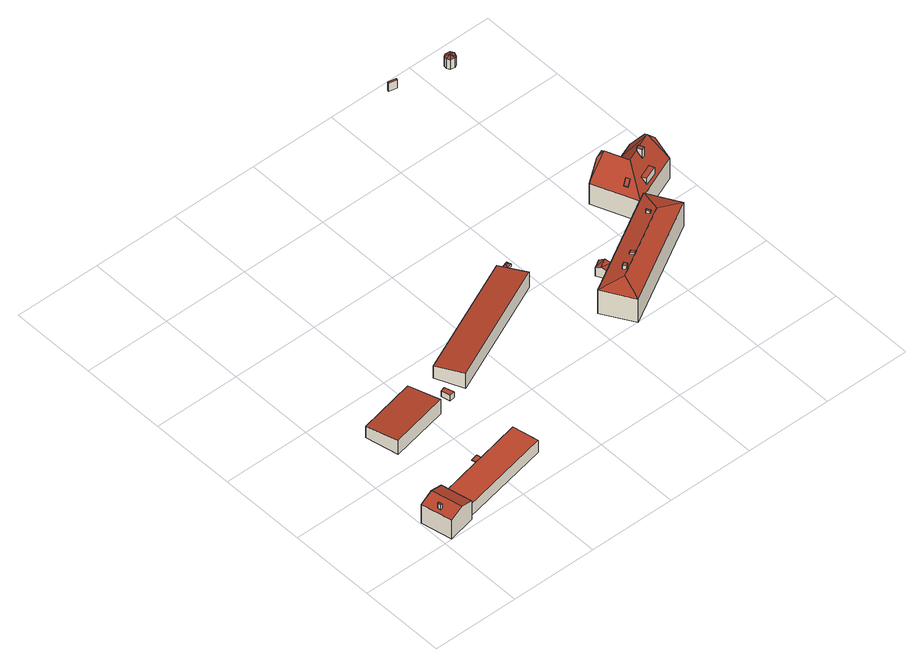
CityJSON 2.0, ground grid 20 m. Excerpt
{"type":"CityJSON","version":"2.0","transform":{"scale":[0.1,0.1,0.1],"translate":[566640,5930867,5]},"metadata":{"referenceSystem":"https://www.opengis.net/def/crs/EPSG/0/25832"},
"CityObjects":{
"building1":{"type":"Building","attributes":{"Grundfläche 2D":"179.912258","Grundhöhe NN":"5.294"},"children":["building1-1","building1-2"],"geometry":[{"type":"Solid","lod":"3","boundaries":[[[[0,1,2,3,4,5]],[[6,1,0,7]],[[8,9,10,11,12,13]],[[10,9,14,15]],[[11,10,15,16]],[[13,12,11,16,17,8]],[[9,8,17,14]],[[5,4,3,18,19]],[[7,0,5,19,20]],[[6,7,20,21]],[[3,2,1,6,21,18]],[[20,19,18,21]],[[16,15,14,17]]]],"semantics":{"surfaces":[{"type":"RoofSurface"},{"type":"WallSurface"},{"type":"GroundSurface"}],"values":[[0,0,0,1,1,1,1,1,1,1,1,2,2]]}}]},
"building1-1":{"type":"BuildingInstallation","parents":["building1"],"geometry":[{"type":"MultiSurface","lod":"3","boundaries":[[[22,23,24,25]],[[25,24,26,27]],[[22,25,27,28]],[[23,22,28,29]],[[24,23,29,26]]],"semantics":{"surfaces":[{"type":"RoofSurface"},{"type":"WallSurface"}],"values":[0,1,1,1,1]}}]},
"building1-2":{"type":"BuildingInstallation","parents":["building1"],"geometry":[{"type":"MultiSurface","lod":"3","boundaries":[[[30,13,12,31]],[[32,33,12,13]],[[33,34,31,12]],[[34,35,30,31]],[[35,32,13,30]],[[32,35,34,33]]],"semantics":{"surfaces":[{"type":"RoofSurface"},{"type":"WallSurface"},{"type":"OuterCeilingSurface"}],"values":[0,1,1,1,1,2]}}]},
"building2":{"type":"Building","attributes":{"Grundfläche 2D":"106.367407","Grundhöhe NN":"5.566"},"geometry":[{"type":"Solid","lod":"3","boundaries":[[[[36,37,38,39]],[[40,41,39,38]],[[41,42,36,39]],[[42,43,37,36]],[[43,40,38,37]],[[43,42,41,40]]]],"semantics":{"surfaces":[{"type":"RoofSurface"},{"type":"WallSurface"},{"type":"GroundSurface"}],"values":[[0,1,1,1,1,2]]}}]},
"building3":{"type":"Building","attributes":{"Grundfläche 2D":"2.684381","Grundhöhe NN":"5.623"},"geometry":[{"type":"Solid","lod":"3","boundaries":[[[[44,45,46,47]],[[48,49,47,46]],[[49,50,44,47]],[[50,51,45,44]],[[51,48,46,45]],[[51,50,49,48]]]],"semantics":{"surfaces":[{"type":"RoofSurface"},{"type":"WallSurface"},{"type":"GroundSurface"}],"values":[[0,1,1,1,1,2]]}}]},
"building4":{"type":"Building","attributes":{"Grundfläche 2D":"202.770001","Grundhöhe NN":"5.664"},"geometry":[{"type":"Solid","lod":"3","boundaries":[[[[52,53,54,55]],[[56,57,55,54]],[[57,58,52,55]],[[58,59,53,52]],[[59,56,54,53]],[[59,58,57,56]]]],"semantics":{"surfaces":[{"type":"RoofSurface"},{"type":"WallSurface"},{"type":"GroundSurface"}],"values":[[0,1,1,1,1,2]]}}]},
"building5":{"type":"Building","attributes":{"Grundfläche 2D":"1.454698","Grundhöhe NN":"5.853"},"geometry":[{"type":"Solid","lod":"3","boundaries":[[[[60,61,62,63]],[[61,64,62]],[[60,63,65]],[[61,60,65,64]],[[66,67,63,62]],[[67,68,65,63]],[[68,69,64,65]],[[69,66,62,64]],[[69,68,67,66]]]],"semantics":{"surfaces":[{"type":"RoofSurface"},{"type":"WallSurface"},{"type":"GroundSurface"}],"values":[[0,0,0,0,1,1,1,1,2]]}}]},
"building6":{"type":"Building","attributes":{"Grundfläche 2D":"5.731832","Grundhöhe NN":"5.685"},"geometry":[{"type":"Solid","lod":"3","boundaries":[[[[70,71,72]],[[73,71,70]],[[74,72,75]],[[70,72,74]],[[75,72,71,76,77]],[[74,75,77,78]],[[73,70,74,78,79]],[[71,73,79,76]],[[77,76,79,78]]]],"semantics":{"surfaces":[{"type":"RoofSurface"},{"type":"WallSurface"},{"type":"GroundSurface"}],"values":[[0,0,0,0,1,1,1,1,2]]}}]},
"building7":{"type":"Building","attributes":{"Grundfläche 2D":"220.866869","Grundhöhe NN":"5.511"},"children":["building7-1","building7-2","building7-3"],"geometry":[{"type":"Solid","lod":"3","boundaries":[[[[80,81,82,83,84]],[[82,81,85]],[[86,80,84]],[[86,85,81,80]],[[84,83,82,87,88]],[[86,84,88,89]],[[85,86,89,90]],[[82,85,90,87]],[[88,87,90,89]]]],"semantics":{"surfaces":[{"type":"RoofSurface"},{"type":"WallSurface"},{"type":"GroundSurface"}],"values":[[0,0,0,0,1,1,1,1,2]]}}]},
"building7-1":{"type":"BuildingInstallation","parents":["building7"],"geometry":[{"type":"MultiSurface","lod":"3","boundaries":[[[91,92,93,94]],[[94,93,95,96]],[[91,94,96,97]],[[92,91,97,98]],[[93,92,98,95]]],"semantics":{"surfaces":[{"type":"RoofSurface"},{"type":"WallSurface"}],"values":[0,1,1,1,1]}}]},
"building7-2":{"type":"BuildingInstallation","parents":["building7"],"geometry":[{"type":"MultiSurface","lod":"3","boundaries":[[[99,100,101,102,103]],[[104,105,106,101,100,99]],[[106,107,102,101]],[[108,103,102,107]],[[108,104,99,103]]],"semantics":{"surfaces":[{"type":"RoofSurface"},{"type":"WallSurface"}],"values":[0,1,1,1,1]}}]},
"building7-3":{"type":"BuildingInstallation","parents":["building7"],"geometry":[{"type":"MultiSurface","lod":"3","boundaries":[[[109,110,111,112]],[[112,111,113,114]],[[109,112,114,115]],[[110,109,115,116]],[[111,110,116,113]]],"semantics":{"surfaces":[{"type":"RoofSurface"},{"type":"WallSurface"}],"values":[0,1,1,1,1]}}]},
"building8":{"type":"Building","attributes":{"Grundfläche 2D":"0.848071","Grundhöhe NN":"6.631"},"geometry":[{"type":"Solid","lod":"3","boundaries":[[[[117,118,119,120]],[[121,122,120,119]],[[122,123,117,120]],[[123,124,118,117]],[[124,121,119,118]],[[124,123,122,121]]]],"semantics":{"surfaces":[{"type":"RoofSurface"},{"type":"WallSurface"},{"type":"GroundSurface"}],"values":[[0,1,1,1,1,2]]}}]},
"building9":{"type":"Building","attributes":{"Grundfläche 2D":"130.023656","Grundhöhe NN":"5.606"},"children":["building9-1","building9-2","building9-3"],"geometry":[{"type":"Solid","lod":"3","boundaries":[[[[125,126,127,128,129,130]],[[127,126,131]],[[128,132,133,129]],[[127,131,134]],[[135,127,134,136]],[[137,135,138]],[[132,128,135,137]],[[128,127,135]],[[132,137,139]],[[132,139,133]],[[130,129,140,141]],[[125,130,141,142]],[[126,125,142,143]],[[136,134,131,126,143,144]],[[135,136,144,145]],[[138,135,145,146]],[[133,139,137,138,146,147]],[[129,133,147,140]],[[142,141,140,147,146,145,144,143]]]],"semantics":{"surfaces":[{"type":"RoofSurface"},{"type":"WallSurface"},{"type":"GroundSurface"}],"values":[[0,0,0,0,0,0,0,0,0,0,1,1,1,1,1,1,1,1,2]]}}]},
"building9-1":{"type":"BuildingInstallation","parents":["building9"],"geometry":[{"type":"MultiSurface","lod":"3","boundaries":[[[148,149,150,151]],[[151,150,152,153]],[[151,153,148]],[[149,152,150]]],"semantics":{"surfaces":[{"type":"RoofSurface"},{"type":"WallSurface"}],"values":[0,1,1,1]}}]},
"building9-2":{"type":"BuildingInstallation","parents":["building9"],"geometry":[{"type":"MultiSurface","lod":"3","boundaries":[[[154,155,156,157]],[[157,156,158,159]],[[154,157,159,160]],[[155,154,160,161]],[[156,155,161,158]]],"semantics":{"surfaces":[{"type":"RoofSurface"},{"type":"WallSurface"}],"values":[0,1,1,1,1]}}]},
"building9-3":{"type":"BuildingInstallation","parents":["building9"],"geometry":[{"type":"MultiSurface","lod":"3","boundaries":[[[162,163,164,165]],[[165,164,166,167]],[[162,165,167,168]],[[163,162,168,169]],[[164,163,169,166]]],"semantics":{"surfaces":[{"type":"RoofSurface"},{"type":"WallSurface"}],"values":[0,1,1,1,1]}}]},
"building10":{"type":"Building","attributes":{"Grundfläche 2D":"3.556979","Grundhöhe NN":"6.742"},"geometry":[{"type":"Solid","lod":"3","boundaries":[[[[170,171,172]],[[170,173,171]],[[170,172,174]],[[170,174,175]],[[170,175,176]],[[170,176,177]],[[170,177,178]],[[170,178,173]],[[179,180,172,171]],[[180,181,174,172]],[[181,182,175,174]],[[182,183,176,175]],[[183,184,177,176]],[[184,185,178,177]],[[185,186,173,178]],[[186,179,171,173]],[[182,181,180,179,186,185,184,183]]]],"semantics":{"surfaces":[{"type":"RoofSurface"},{"type":"WallSurface"},{"type":"GroundSurface"}],"values":[[0,0,0,0,0,0,0,0,1,1,1,1,1,1,1,1,2]]}}]}
},
"vertices":[
[51,8,64],[36,79,64],[10,73,55],[4,72,53],[18,5,53],[19,1,53],[67,85,53],[82,15,53],[69,80,35],[82,21,35],[297,65,35],[285,125,35],[185,104,35],[170,101,35],[82,21,3],[297,65,3],[285,125,3],[69,80,3],[4,72,3],[19,1,3],[82,15,3],[67,85,3],
[23,43,69],[19,42,69],[20,34,69],[24,35,69],[20,34,56],[24,35,57],[23,43,58],[19,42,56],
[167,111,35],[183,114,35],[170,101,33],[185,104,33],[183,114,33],[167,111,33],
[224,264,45],[208,340,36],[75,312,36],[91,236,45],[75,312,6],[91,236,6],[224,264,6],[208,340,6],
[267,301,21],[256,298,21],[261,277,21],[273,280,21],[261,277,6],[273,280,6],[267,301,6],[256,298,6],
[576,405,48],[548,467,38],[277,345,39],[305,282,48],[277,345,7],[305,282,7],[576,405,7],[548,467,7],
[581,472,18],[577,471,18],[574,464,16],[587,468,16],[570,474,16],[584,478,16],[574,464,9],[587,468,9],[584,478,9],[570,474,9],
[717,346,34],[691,344,28],[696,333,34],[711,356,28],[723,334,28],[702,323,28],[691,344,7],[702,323,7],[723,334,7],[711,356,7],
[684,252,80],[852,348,80],[867,403,69],[853,395,69],[629,267,68],[907,333,69],[670,197,68],[867,403,5],[629,267,5],[670,197,5],[907,333,5],
[838,348,84],[833,357,84],[830,355,84],[834,346,84],[830,355,76],[834,346,78],[838,348,78],[833,357,76],
[696,272,86],[700,266,86],[701,265,86],[708,270,86],[704,277,86],[696,272,77],[700,266,79],[701,265,80],[708,270,80],[704,277,77],
[745,288,82],[740,297,80],[733,293,80],[738,284,82],[733,293,77],[738,284,80],[745,288,80],[740,297,77],
[739,970,38],[721,974,38],[720,969,38],[738,966,38],[720,969,16],[738,966,16],[739,970,16],[721,974,16],
[867,402,61],[972,445,61],[946,481,116],[876,452,116],[853,395,61],[867,403,64],[960,475,103],[855,503,116],[812,497,61],[952,495,103],[900,508,61],[940,524,61],[861,517,103],[890,529,61],[841,508,103],[853,395,6],[867,403,6],[867,402,6],[972,445,6],[940,524,6],[900,508,6],[890,529,6],[812,497,6],
[913,440,85],[882,427,85],[887,416,85],[918,428,85],[887,416,69],[918,428,68],
[914,454,124],[909,465,124],[902,462,124],[906,451,124],[902,462,116],[906,451,100],[914,454,100],[909,465,115],
[860,433,89],[856,442,89],[847,438,76],[851,429,76],[847,438,75],[851,429,75],[860,433,88],[856,442,88],
[854,944,46],[843,941,43],[846,935,43],[844,950,43],[857,933,43],[862,936,43],[865,945,43],[861,952,43],[850,954,43],[843,941,17],[846,935,17],[857,933,17],[862,936,17],[865,945,17],[861,952,17],[850,954,17],[844,950,17]
]}
